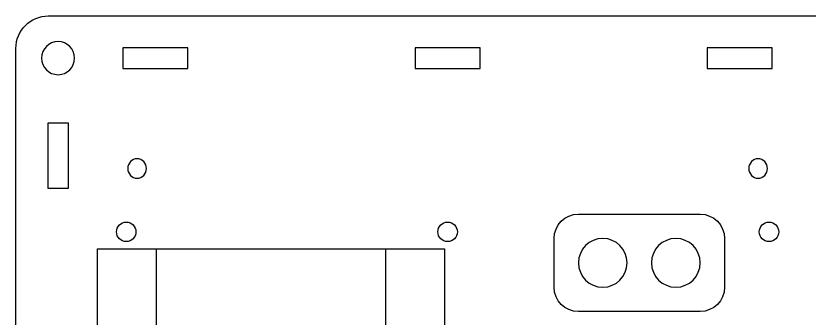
# Model space of a CAD drawing. Extents: x -1020 to 856, y -646 to 1108.
# Drawn here: x 328.5 to 450.7, y 921.5 to 968 of the extents above; entities that cross this region are included whole.
import ezdxf

# ---------------------------------------------------------------- set-up
doc = ezdxf.new("R2010")
doc.units = 0
doc.header["$MEASUREMENT"] = 0
doc.layers.add('LAYER_1', color=7, linetype='CONTINUOUS')

msp = doc.modelspace()

# ---------------------------------------------------------------- linework, layer by layer
at = {"layer": 'LAYER_1', "color": 250}
for centre in [(345.5, 934.75), (395, 934.75), (444.5, 934.75)]:
    msp.add_ellipse(centre, major_axis=(0, 1.5), ratio=1, dxfattribs=at)
for points, knots in [([(581.5, 840), (581.5, 840), (581.5, 963), (581.5, 963), (581.5, 963), (581.5, 965.761), (579.261, 968), (576.5, 968), (576.5, 968), (576.5, 968), (333.5, 968), (333.5, 968), (333.5, 968), (330.739, 968), (328.5, 965.761), (328.5, 963), (328.5, 963), (328.5, 963), (328.5, 840), (328.5, 840), (328.5, 840), (328.5, 837.239), (330.739, 835), (333.5, 835), (333.5, 835), (333.5, 835), (576.5, 835), (576.5, 835), (576.5, 835), (579.261, 835), (581.5, 837.239), (581.5, 840)], [0, 0, 0, 0, 0.125, 0.125, 0.125, 0.125, 0.25, 0.25, 0.25, 0.25, 0.375, 0.375, 0.375, 0.375, 0.5, 0.5, 0.5, 0.5, 0.625, 0.625, 0.625, 0.625, 0.75, 0.75, 0.75, 0.75, 0.875, 0.875, 0.875, 0.875, 1, 1, 1, 1]), ([(335, 964.05), (336.4081, 964.05), (337.55, 962.9081), (337.55, 961.5), (337.55, 961.5), (337.55, 960.0919), (336.4081, 958.95), (335, 958.95), (335, 958.95), (333.5919, 958.95), (332.45, 960.0919), (332.45, 961.5), (332.45, 961.5), (332.45, 962.9081), (333.5919, 964.05), (335, 964.05)], [0, 0, 0, 0, 0.25, 0.25, 0.25, 0.25, 0.5, 0.5, 0.5, 0.5, 0.75, 0.75, 0.75, 0.75, 1, 1, 1, 1]), ([(345, 963.1), (345, 963.1), (355, 963.1), (355, 963.1), (355, 963.1), (355, 963.1), (355, 959.9), (355, 959.9), (355, 959.9), (355, 959.9), (345, 959.9), (345, 959.9), (345, 959.9), (345, 959.9), (345, 963.1), (345, 963.1)], [0, 0, 0, 0, 0.25, 0.25, 0.25, 0.25, 0.5, 0.5, 0.5, 0.5, 0.75, 0.75, 0.75, 0.75, 1, 1, 1, 1]), ([(390, 963.1), (390, 963.1), (400, 963.1), (400, 963.1), (400, 963.1), (400, 963.1), (400, 959.9), (400, 959.9), (400, 959.9), (400, 959.9), (390, 959.9), (390, 959.9), (390, 959.9), (390, 959.9), (390, 963.1), (390, 963.1)], [0, 0, 0, 0, 0.25, 0.25, 0.25, 0.25, 0.5, 0.5, 0.5, 0.5, 0.75, 0.75, 0.75, 0.75, 1, 1, 1, 1]), ([(435, 963.1), (435, 963.1), (445, 963.1), (445, 963.1), (445, 963.1), (445, 963.1), (445, 959.9), (445, 959.9), (445, 959.9), (445, 959.9), (435, 959.9), (435, 959.9), (435, 959.9), (435, 959.9), (435, 963.1), (435, 963.1)], [0, 0, 0, 0, 0.25, 0.25, 0.25, 0.25, 0.5, 0.5, 0.5, 0.5, 0.75, 0.75, 0.75, 0.75, 1, 1, 1, 1]), ([(333.4, 941.5), (333.4, 941.5), (333.4, 951.5), (333.4, 951.5), (333.4, 951.5), (333.4, 951.5), (336.6, 951.5), (336.6, 951.5), (336.6, 951.5), (336.6, 951.5), (336.6, 941.5), (336.6, 941.5), (336.6, 941.5), (336.6, 941.5), (333.4, 941.5), (333.4, 941.5)], [0, 0, 0, 0, 0.25, 0.25, 0.25, 0.25, 0.5, 0.5, 0.5, 0.5, 0.75, 0.75, 0.75, 0.75, 1, 1, 1, 1]), ([(345.739, 944.5), (345.739, 945.3282), (346.3815, 946), (347.1738, 946), (347.1738, 946), (347.966, 946), (348.6085, 945.3282), (348.6085, 944.5), (348.6085, 944.5), (348.6085, 943.6717), (347.966, 943), (347.1738, 943), (347.1738, 943), (346.3815, 943), (345.739, 943.6717), (345.739, 944.5)], [0, 0, 0, 0, 0.25, 0.25, 0.25, 0.25, 0.5, 0.5, 0.5, 0.5, 0.75, 0.75, 0.75, 0.75, 1, 1, 1, 1]), ([(441.3911, 944.5), (441.3911, 945.3282), (442.0337, 946), (442.826, 946), (442.826, 946), (443.6182, 946), (444.2607, 945.3282), (444.2607, 944.5), (444.2607, 944.5), (444.2607, 943.6717), (443.6182, 943), (442.826, 943), (442.826, 943), (442.0337, 943), (441.3911, 943.6717), (441.3911, 944.5)], [0, 0, 0, 0, 0.25, 0.25, 0.25, 0.25, 0.5, 0.5, 0.5, 0.5, 0.75, 0.75, 0.75, 0.75, 1, 1, 1, 1])]:
    msp.add_open_spline(points, degree=3, knots=knots, dxfattribs=at)
at = {"layer": 'LAYER_1', "color": 30}
for points, knots in [([(415.1506, 937.483), (413.0806, 937.483), (411.4006, 935.803), (411.4006, 933.733), (411.4006, 933.733), (411.4006, 933.733), (411.4006, 926.233), (411.4006, 926.233), (411.4006, 926.233), (411.4006, 924.163), (413.0806, 922.483), (415.1506, 922.483), (415.1506, 922.483), (415.1506, 922.483), (433.9006, 922.483), (433.9006, 922.483), (433.9006, 922.483), (435.9706, 922.483), (437.6506, 924.163), (437.6506, 926.233), (437.6506, 926.233), (437.6506, 926.233), (437.6506, 933.733), (437.6506, 933.733), (437.6506, 933.733), (437.6506, 935.803), (435.9706, 937.483), (433.9006, 937.483), (433.9006, 937.483), (433.9006, 937.483), (415.1506, 937.483), (415.1506, 937.483)], [0, 0, 0, 0, 0.125, 0.125, 0.125, 0.125, 0.25, 0.25, 0.25, 0.25, 0.375, 0.375, 0.375, 0.375, 0.5, 0.5, 0.5, 0.5, 0.625, 0.625, 0.625, 0.625, 0.75, 0.75, 0.75, 0.75, 0.875, 0.875, 0.875, 0.875, 1, 1, 1, 1]), ([(418.9006, 933.7353), (420.9706, 933.7353), (422.6506, 932.0554), (422.6506, 929.9854), (422.6506, 929.9854), (422.6506, 927.9154), (420.9706, 926.2353), (418.9006, 926.2353), (418.9006, 926.2353), (416.8306, 926.2353), (415.1506, 927.9154), (415.1506, 929.9854), (415.1506, 929.9854), (415.1506, 932.0554), (416.8306, 933.7353), (418.9006, 933.7353)], [0, 0, 0, 0, 0.25, 0.25, 0.25, 0.25, 0.5, 0.5, 0.5, 0.5, 0.75, 0.75, 0.75, 0.75, 1, 1, 1, 1]), ([(430.1506, 933.7353), (432.2206, 933.7353), (433.9006, 932.0554), (433.9006, 929.9854), (433.9006, 929.9854), (433.9006, 927.9154), (432.2206, 926.2353), (430.1506, 926.2353), (430.1506, 926.2353), (428.0806, 926.2353), (426.4006, 927.9154), (426.4006, 929.9854), (426.4006, 929.9854), (426.4006, 932.0554), (428.0806, 933.7353), (430.1506, 933.7353)], [0, 0, 0, 0, 0.25, 0.25, 0.25, 0.25, 0.5, 0.5, 0.5, 0.5, 0.75, 0.75, 0.75, 0.75, 1, 1, 1, 1])]:
    msp.add_open_spline(points, degree=3, knots=knots, dxfattribs=at)
at = {"layer": 'LAYER_1', "color": 142}
msp.add_open_spline([(341.0512, 848.34), (341.0512, 848.34), (394.5066, 848.34), (394.5066, 848.34), (394.5066, 848.34), (394.5066, 848.34), (394.5066, 932.16), (394.5066, 932.16), (394.5066, 932.16), (394.5066, 932.16), (341.0512, 932.16), (341.0512, 932.16), (341.0512, 932.16), (341.0512, 932.16), (341.0512, 848.34), (341.0512, 848.34)], degree=3, knots=[0, 0, 0, 0, 0.25, 0.25, 0.25, 0.25, 0.5, 0.5, 0.5, 0.5, 0.75, 0.75, 0.75, 0.75, 1, 1, 1, 1], dxfattribs=at)
for points in [[(350.0998, 932.16), (350.0998, 932.16), (350.0998, 848.34), (350.0998, 848.34)], [(385.4566, 932.16), (385.4566, 932.16), (385.4566, 848.34), (385.4566, 848.34)]]:
    msp.add_open_spline(points, degree=3, dxfattribs=at)

doc.saveas('drawing.dxf')
